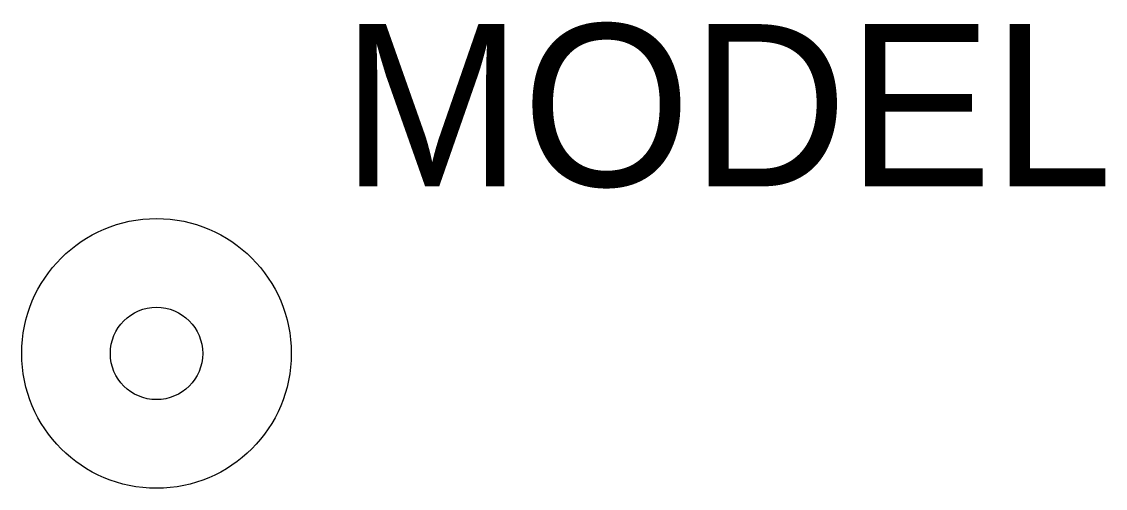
# Model space of a CAD drawing. Extents: x -6.7 to 46.8, y -6.7 to 16.4.
import ezdxf

# ---------------------------------------------------------------- set-up
doc = ezdxf.new("R2010")
doc.units = 0
doc.header["$MEASUREMENT"] = 0
doc.layers.add('Heads', color=1, linetype='Continuous')
doc.styles.get("Standard").update_dxf_attribs({"font": 'HCAD.SHX', "height": 8})

msp = doc.modelspace()

# ---------------------------------------------------------------- linework, layer by layer
at = {"layer": 'Heads'}
for radius in [6.653, 2.278]:
    msp.add_circle((0, 0), radius, dxfattribs=at)

# ---------------------------------------------------------------- texts
msp.add_attdef('MODEL', (9.131, 8.244), 'model', height=8, dxfattribs=at)

doc.saveas('drawing.dxf')
